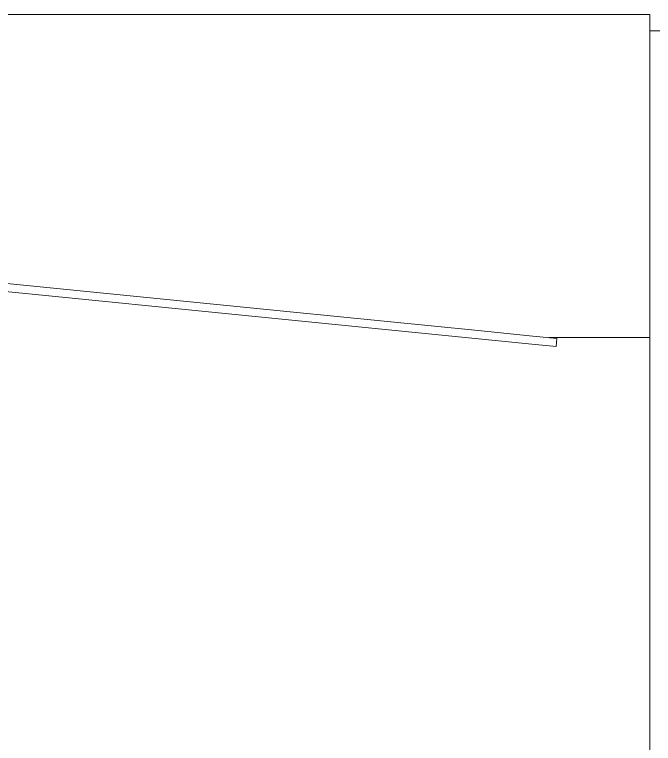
# Model space of a CAD drawing. Header units: inches. Extents: x 34 to 350, y 156 to 377.
# Drawn here: x 135.66 to 146.26, y 326.26 to 338.36 of the extents above; entities that cross this region are included whole.
import ezdxf

# ---------------------------------------------------------------- set-up
doc = ezdxf.new("R2010")
doc.units = ezdxf.units.IN
doc.header["$MEASUREMENT"] = 0
doc.layers.add('DIMS', color=7, linetype='Continuous')

# ---------------------------------------------------------------- blocks, each defined once
blk = doc.blocks.new('block 161')
at = {"layer": 'DIMS', "color": 7, "lineweight": 18, "true_color": 0xffffff}
blk.add_lwpolyline([(146.201, 332.999), (146.201, 290.489)], dxfattribs=at)
blk = doc.blocks.new('block 162')
at = {"layer": 'DIMS', "color": 7, "lineweight": 18, "true_color": 0xffffff}
blk.add_lwpolyline([(148.723, 338.095), (146.201, 338.095)], dxfattribs=at)
blk = doc.blocks.new('block 396')
at = {"layer": 'DIMS', "color": 7, "lineweight": 18, "true_color": 0xffffff}
blk.add_lwpolyline([(140.234, 333.428), (117.705, 335.681)], dxfattribs=at)
blk = doc.blocks.new('block 397')
at = {"layer": 'DIMS', "color": 7, "lineweight": 18, "true_color": 0xffffff}
blk.add_lwpolyline([(146.201, 337.933), (146.201, 333.428)], dxfattribs=at)
blk = doc.blocks.new('block 399')
at = {"layer": 'DIMS', "color": 7, "lineweight": 18, "true_color": 0xffffff}
blk.add_lwpolyline([(146.201, 337.933), (146.201, 338.363)], dxfattribs=at)
blk = doc.blocks.new('block 401')
at = {"layer": 'DIMS', "color": 7, "lineweight": 18, "true_color": 0xffffff}
blk.add_lwpolyline([(146.201, 338.363), (117.705, 338.363)], dxfattribs=at)
blk = doc.blocks.new('block 402')
at = {"layer": 'DIMS', "color": 7, "lineweight": 18, "true_color": 0xffffff}
blk.add_lwpolyline([(146.201, 332.999), (146.201, 333.428)], dxfattribs=at)
blk = doc.blocks.new('block 403')
at = {"layer": 'DIMS', "color": 7, "lineweight": 18, "true_color": 0xffffff}
blk.add_lwpolyline([(144.525, 332.999), (146.201, 332.999)], dxfattribs=at)
blk = doc.blocks.new('block 404')
at = {"layer": 'DIMS', "color": 7, "lineweight": 18, "true_color": 0xffffff}
blk.add_lwpolyline([(140.234, 333.428), (143.35, 333.116)], dxfattribs=at)
blk = doc.blocks.new('block 418')
at = {"layer": 'DIMS', "color": 7, "lineweight": 18, "true_color": 0xffffff}
blk.add_lwpolyline([(144.659, 332.985), (144.258, 333.025)], dxfattribs=at)
blk = doc.blocks.new('block 419')
at = {"layer": 'DIMS', "color": 7, "lineweight": 18, "true_color": 0xffffff}
blk.add_lwpolyline([(144.245, 332.892), (144.645, 332.852)], dxfattribs=at)
blk = doc.blocks.new('block 420')
at = {"layer": 'DIMS', "color": 7, "lineweight": 18, "true_color": 0xffffff}
blk.add_lwpolyline([(143.35, 333.116), (144.258, 333.025)], dxfattribs=at)
blk = doc.blocks.new('block 422')
at = {"layer": 'DIMS', "color": 7, "lineweight": 18, "true_color": 0xffffff}
blk.add_lwpolyline([(144.245, 332.892), (117.692, 335.547)], dxfattribs=at)
blk = doc.blocks.new('block 423')
at = {"layer": 'DIMS', "color": 7, "lineweight": 18, "true_color": 0xffffff}
blk.add_lwpolyline([(144.645, 332.852), (144.659, 332.985)], dxfattribs=at)

msp = doc.modelspace()

# ---------------------------------------------------------------- block references
at = {"layer": 'DIMS'}
for name in ['block 401', 'block 399', 'block 162', 'block 397', 'block 396', 'block 422', 'block 404', 'block 402', 'block 420', 'block 418', 'block 403', 'block 423', 'block 161', 'block 419']:
    msp.add_blockref(name, (0, 0), dxfattribs=at)

doc.saveas('drawing.dxf')
